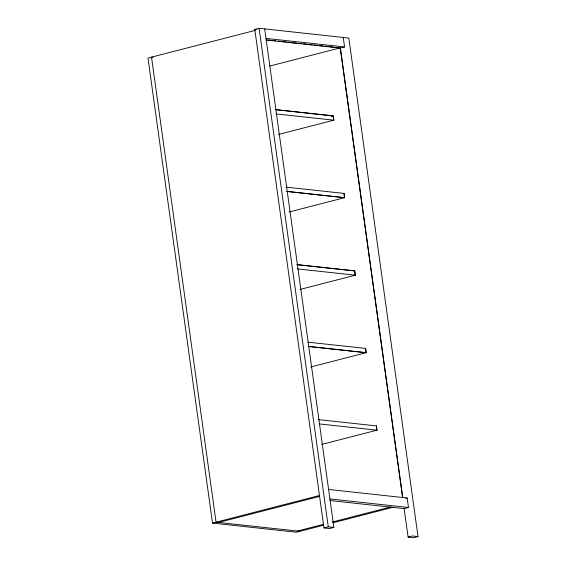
<?xml version="1.0" encoding="UTF-8"?>
<svg xmlns="http://www.w3.org/2000/svg" width="566" height="566" viewBox="0 0 566 566"><rect width="100%" height="100%" fill="white"/><g stroke="black" fill="none" stroke-linecap="round" stroke-linejoin="round"><path stroke-width="0.85" d="M264.69 28.908L333.869 527.427L329.546 528.545L323.957 527.937L254.785 29.418L259.101 28.3L348.833 38.063L418.012 536.582L413.689 537.7L408.1 537.092L404.096 508.233M255.167 30.394L147.988 58.057L212.519 523.104L296.386 532.231L323.702 525.177M269.833 66.045L340.35 47.848M343.244 37.455L344.56 46.957L340.244 48.068L266.055 39.995M331.443 116.363L333.268 115.889L333.862 120.162L278.373 134.489M289.127 211.995L344.616 197.675L344.022 193.402L344.496 197.704L286.792 191.421M296.952 264.655L354.776 270.909L355.328 275.189L299.959 289.481M365.572 348.401L366.046 352.71L308.336 346.427L366.167 352.675L365.572 348.401L307.748 342.154M310.755 366.98L366.167 352.675M321.509 444.487L376.998 430.167L376.404 425.894L376.878 430.195M212.519 523.104L319.698 495.441M218.568 522.468L319.67 496.368M405.709 498.363L407.152 497.995L408.468 507.49L404.145 508.608L329.957 500.528M297.398 531.05L323.738 524.25M332.235 522.057L390.851 506.924M333.049 522.765L393.37 507.2M323.957 527.937L328.28 526.819L333.869 527.427M408.1 537.092L412.416 535.974L418.012 536.582M254.785 29.418L256.377 29.588M266.013 38.403L344.56 46.957M267.647 39.931L271.156 40.313M272.904 40.504L275.536 40.794M278.161 41.077L280.786 41.36M282.54 41.551L286.042 41.934M287.797 42.125L296.556 43.08M298.303 43.271L301.812 43.653M303.56 43.844L307.069 44.226M308.817 44.417L312.319 44.799M314.073 44.983L317.576 45.365M319.33 45.556L322.832 45.938M324.587 46.129L328.089 46.511M329.837 46.702L333.346 47.084M335.093 47.275L338.595 47.657M153.273 57.336L151.525 57.145L216.056 522.192L299.916 531.318M275.557 109.613L333.268 115.889M275.444 109.641L333.148 115.924L333.742 120.197M276.031 113.915L333.862 120.162M286.198 187.148L344.022 193.402M286.905 191.393L344.616 197.675M297.03 264.633L354.776 270.909M297.546 268.928L355.37 275.182M318.58 419.639L376.404 425.894M319.174 423.913L376.998 430.167M328.598 489.441L407.152 497.995M329.914 498.943L408.468 507.49M340.399 48.223L402.744 497.507M340.258 48.195L402.638 497.733M354.656 270.937L355.25 275.21M259.101 28.3L328.28 526.819"/></g></svg>
